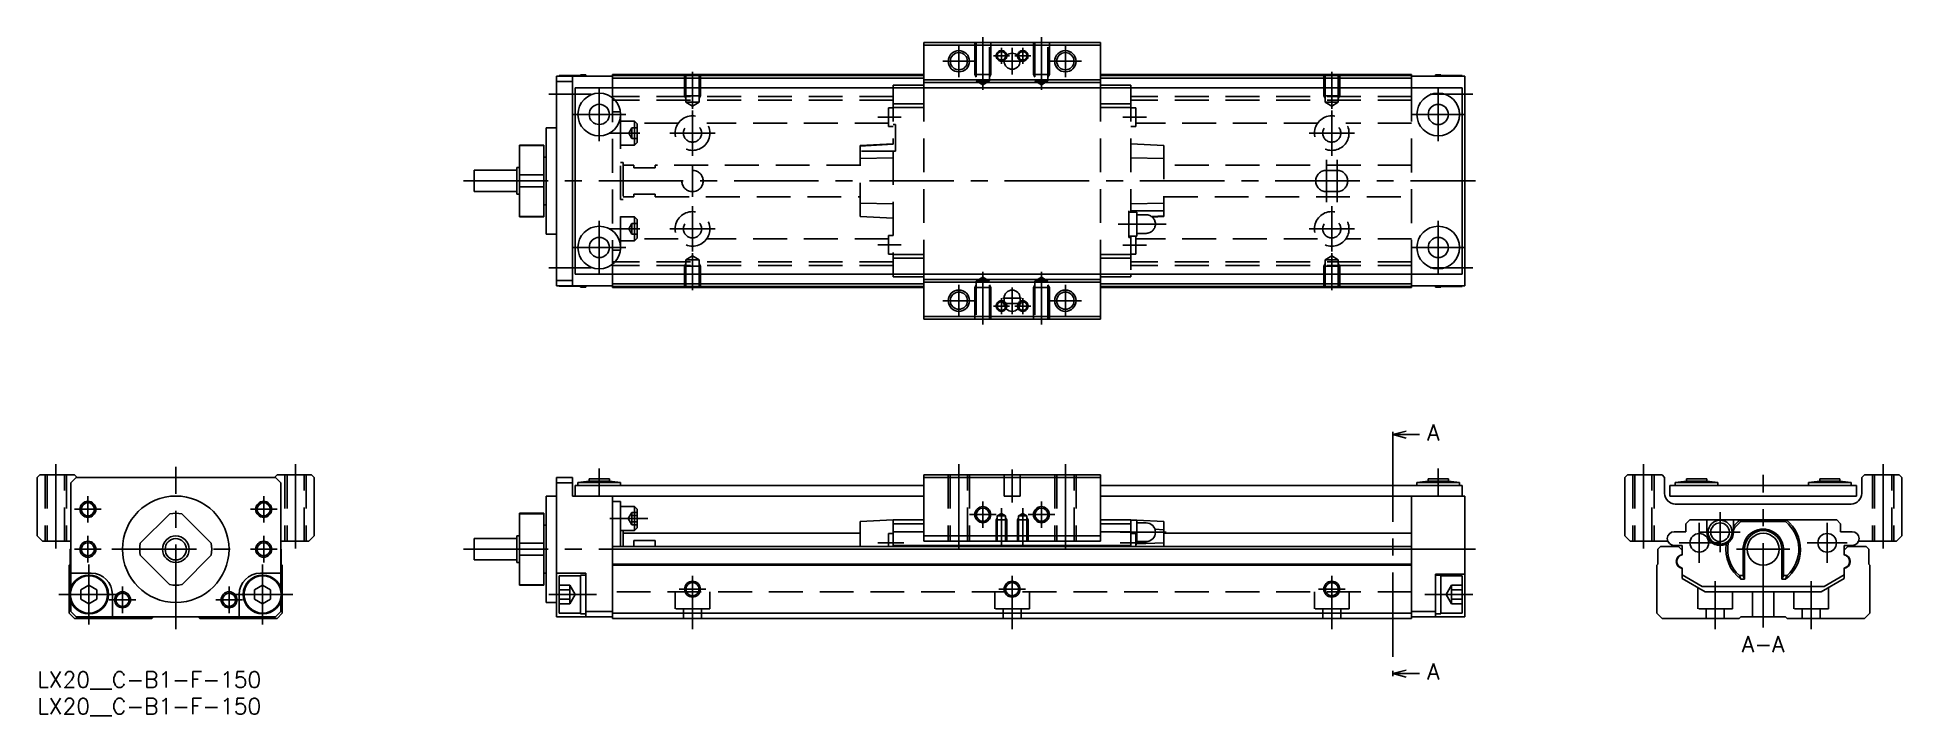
# Model space of a CAD drawing. Extents: x 0 to 350, y -8 to 119.
import ezdxf

# ---------------------------------------------------------------- set-up
doc = ezdxf.new("R2010")
doc.units = 0
doc.header["$LTSCALE"] = 0.5
doc.linetypes.add('CENTER', pattern=[50.8, 31.75, -6.35, 6.35, -6.35])
doc.linetypes.add('DASHED', pattern=[19.05, 12.7, -6.35])
doc.layers.get('0').update_dxf_attribs({"linetype": 'CONTINUOUS'})
for name, color, linetype in [('MSM_CENTER', 1, 'CENTER'), ('MSM_CONTINUOUS', 7, 'CONTINUOUS'), ('MSM_DASHED', 4, 'DASHED'), ('MSM_NARROW', 5, 'CONTINUOUS'), ('MSM_PART_NUMBER', 7, 'CONTINUOUS')]:
    doc.layers.add(name, color=color, linetype=linetype)
doc.styles.get("Standard").update_dxf_attribs({"font": 'txt.shx', "height": 1, "bigfont": 'bigfont.shx'})

# ---------------------------------------------------------------- blocks, each defined once
blk = doc.blocks.new('*U2')
at = {"layer": 'MSM_PART_NUMBER'}
blk.add_text('LX20__C-B1-F-150', height=3, dxfattribs=at).set_placement((0, -3))
blk = doc.blocks.new('*U3')
at = {"layer": 'MSM_PART_NUMBER'}
blk.add_text('LX20__C-B1-F-150', height=3, dxfattribs=at).set_placement((0, -8))

msp = doc.modelspace()

# ---------------------------------------------------------------- linework, layer by layer
for p, q in [((160.7, 110.2), (160.7, 109.7)), ((205.3, 110.2), (205.3, 109.7)), ((160.7, 74.7), (160.7, 74.2)), ((205.3, 74.7), (205.3, 74.2))]:
    msp.add_line(p, q)
at = {"layer": 'MSM_CENTER'}
for p, q in [((177.5, 119.2), (177.5, 109.29)), ((188.5, 119.2), (188.5, 109.29)), ((173, 117.7), (173, 111.7)), ((179.5, 115.7), (182.5, 115.7)), ((181, 117.2), (181, 114.2)), ((183, 112.2), (183, 117.2)), ((186.5, 115.7), (183.5, 115.7)), ((185, 117.2), (185, 114.2)), ((193, 117.7), (193, 111.7)), ((123, 112.69), (123, 105.78)), ((170, 114.7), (176, 114.7)), ((181, 114.7), (185, 114.7)), ((190, 114.7), (196, 114.7)), ((243, 112.69), (243, 105.78)), ((96, 108.5), (104, 108.5)), ((105.5, 99.7), (105.5, 109.7)), ((263, 99.69), (263, 109.69)), ((123, 96.94), (123, 105.44)), ((243, 96.94), (243, 105.44)), ((261.5, 108.49), (269.5, 108.49)), ((100.5, 104.69), (110.5, 104.69)), ((157.8, 104.2), (162.2, 104.2)), ((203.8, 104.2), (208.2, 104.2)), ((258, 104.69), (268, 104.69)), ((107.5, 101.19), (113.1, 101.19)), ((118.75, 101.19), (127.25, 101.19)), ((238.75, 101.19), (247.25, 101.19)), ((123, 89.19), (123, 95.19)), ((242, 96.19), (242, 88.19)), ((244, 96.19), (244, 88.19)), ((80, 92.2), (270, 92.2)), ((105.5, 74.7), (105.5, 84.7)), ((123, 78.94), (123, 87.44)), ((211.9, 84.1), (202.9, 84.1)), ((243, 78.94), (243, 87.44)), ((263, 74.69), (263, 84.69)), ((107.5, 83.19), (113.1, 83.19)), ((118.75, 83.19), (127.25, 83.19)), ((238.75, 83.19), (247.25, 83.19)), ((100.5, 79.69), (110.5, 79.69)), ((123, 71.69), (123, 78.6)), ((157.8, 80.2), (162.2, 80.2)), ((203.8, 80.15), (208.2, 80.15)), ((243, 71.69), (243, 78.6)), ((258, 79.69), (268, 79.69)), ((96, 75.9), (104, 75.9)), ((177.5, 65.2), (177.5, 75.11)), ((188.5, 65.2), (188.5, 75.11)), ((261.5, 75.89), (269.5, 75.89)), ((173, 66.7), (173, 72.7)), ((181, 67.2), (181, 70.2)), ((181.25, 70.2), (184.75, 70.2)), ((183, 72.2), (183, 67.2)), ((185, 67.2), (185, 70.2)), ((193, 66.7), (193, 72.7)), ((170, 69.7), (176, 69.7)), ((179.5, 68.7), (182.5, 68.7)), ((181.25, 69.2), (184.75, 69.2)), ((186.5, 68.7), (183.5, 68.7)), ((190, 69.7), (196, 69.7)), ((254.5, 44.04), (254.5, 0.13)), ((3.5, 39), (3.5, 22.5)), ((26, 8), (26, 38.5)), ((48.5, 39), (48.5, 22.5)), ((173, 39), (173, 22.5)), ((193, 39), (193, 22.5)), ((301.5, 39), (301.5, 22.5)), ((346.5, 39), (346.5, 22.5)), ((105.5, 33), (105.5, 38.2)), ((183, 38), (183, 31.8)), ((263, 33), (263, 38.2)), ((324, 8.29), (324, 36.99)), ((9.5, 28), (9.5, 33)), ((42.5, 28), (42.5, 33)), ((177.5, 27), (177.5, 32)), ((188.5, 27), (188.5, 32)), ((7, 30.5), (12, 30.5)), ((40, 30.5), (45, 30.5)), ((107.5, 28.75), (114.6, 28.75)), ((175, 29.5), (180, 29.5)), ((181, 30.7), (181, 23.5)), ((185, 30.7), (185, 23.5)), ((186, 29.5), (191, 29.5)), ((315.9, 22.45), (315.9, 29.95)), ((9.5, 20.5), (9.5, 25.5)), ((42.5, 20.5), (42.5, 25.5)), ((211.9, 26.2), (203.3, 26.2)), ((312, 20.45), (312, 27.95)), ((312.15, 26.2), (319.65, 26.2)), ((336, 20.45), (336, 27.95)), ((7, 23), (12, 23)), ((14, 23), (38, 23)), ((40, 23), (45, 23)), ((80, 23), (270, 23)), ((157.8, 24.2), (162.7, 24.2)), ((203.3, 24.2), (208.2, 24.2)), ((308.25, 24.2), (315.75, 24.2)), ((319, 23), (329, 23)), ((332.25, 24.2), (339.75, 24.2)), ((9.7, 8.85), (9.7, 20.15)), ((42.3, 8.85), (42.3, 20.15)), ((123, 8), (123, 18)), ((183, 8), (183, 18)), ((243, 8), (243, 18)), ((4.05, 14.5), (15.35, 14.5)), ((16, 11), (16, 16)), ((36, 11), (36, 16)), ((36.65, 14.5), (47.95, 14.5)), ((105, 14.5), (96, 14.5)), ((120.5, 15.5), (125.5, 15.5)), ((180.5, 15.5), (185.5, 15.5)), ((240.5, 15.5), (245.5, 15.5)), ((269.5, 14.5), (260.5, 14.5)), ((315, 8), (315, 17)), ((333, 8), (333, 17)), ((13.5, 13.5), (18.5, 13.5)), ((33.5, 13.5), (38.5, 13.5))]:
    msp.add_line(p, q, dxfattribs=at)
at = {"layer": 'MSM_CONTINUOUS'}
for p, q in [((166.4, 118.2), (199.6, 118.2)), ((166.4, 109.7), (166.4, 118.2)), ((166.4, 117.7), (199.6, 117.7)), ((199.6, 109.7), (199.6, 118.2)), ((98, 112), (98, 111.9)), ((102, 112), (98, 112)), ((102, 112.15), (102, 111.9)), ((103, 112.15), (102, 112.15)), ((103, 112.15), (103, 111.9)), ((108, 109.7), (108, 112.2)), ((166.4, 112.19), (108, 112.19)), ((258, 112.19), (199.6, 112.19)), ((258, 112.19), (258, 109.69)), ((263.5, 112.14), (262.5, 112.14)), ((262.5, 112.14), (262.5, 111.89)), ((263.5, 112.14), (263.5, 111.89)), ((108, 111.9), (97.5, 111.9)), ((97.5, 111.9), (97.5, 72.5)), ((97.5, 110.9), (100.5, 110.9)), ((100.5, 72.5), (100.5, 111.9)), ((101, 74.7), (101, 109.7)), ((267.5, 109.69), (101, 109.69)), ((166.4, 111.99), (108, 111.99)), ((166.4, 111.49), (108, 111.49)), ((166.4, 110.2), (160.7, 110.2)), ((166.4, 111.2), (199.6, 111.2)), ((166.4, 110.7), (199.6, 110.7)), ((258, 111.99), (199.6, 111.99)), ((258, 111.49), (199.6, 111.49)), ((205.3, 110.2), (199.6, 110.2)), ((268, 111.89), (258, 111.89)), ((267.5, 111.99), (263.5, 111.99)), ((267.5, 111.99), (267.5, 111.89)), ((267.5, 74.69), (267.5, 109.69)), ((268, 111.89), (268, 72.49)), ((97.5, 102.2), (95.5, 102.2)), ((95.5, 82.2), (95.5, 102.2)), ((95.1, 98.95), (90.5, 98.95)), ((90.5, 98.95), (90.5, 85.45)), ((90.5, 98.86), (95.1, 98.86)), ((95.1, 85.45), (95.1, 98.95)), ((90, 94.7), (90, 89.7)), ((90.5, 94.7), (90, 94.7)), ((95.5, 96.7), (95.1, 96.7)), ((82, 94.2), (82, 90.2)), ((90, 94.2), (82, 94.2)), ((90.5, 93.32), (95.1, 93.32)), ((90.5, 91.08), (95.1, 91.08)), ((82, 90.2), (90, 90.2)), ((90, 89.7), (90.5, 89.7)), ((95.1, 87.7), (95.5, 87.7)), ((90.5, 85.54), (95.1, 85.54)), ((90.5, 85.45), (95.1, 85.45)), ((95.5, 82.2), (97.5, 82.2)), ((97.5, 73.5), (100.5, 73.5)), ((267.5, 74.69), (101, 74.69)), ((108, 72.2), (108, 74.7)), ((160.7, 74.2), (166.4, 74.2)), ((166.4, 74.7), (166.4, 66.2)), ((166.4, 73.7), (199.6, 73.7)), ((199.6, 74.7), (199.6, 66.2)), ((199.6, 74.2), (205.3, 74.2)), ((258, 74.69), (258, 72.19)), ((108, 72.5), (97.5, 72.5)), ((98, 72.5), (98, 72.4)), ((98, 72.4), (102, 72.4)), ((102, 72.5), (102, 72.25)), ((102, 72.25), (103, 72.25)), ((103, 72.5), (103, 72.25)), ((166.4, 72.89), (108, 72.89)), ((166.4, 72.39), (108, 72.39)), ((166.4, 72.19), (108, 72.19)), ((166.4, 73.2), (199.6, 73.2)), ((181.5, 70.2), (181.5, 69.2)), ((184.5, 69.2), (184.5, 70.2)), ((258, 72.89), (199.6, 72.89)), ((258, 72.39), (199.6, 72.39)), ((258, 72.19), (199.6, 72.19)), ((268, 72.49), (258, 72.49)), ((262.5, 72.49), (262.5, 72.24)), ((262.5, 72.24), (263.5, 72.24)), ((263.5, 72.49), (263.5, 72.24)), ((263.5, 72.39), (267.5, 72.39)), ((267.5, 72.49), (267.5, 72.39)), ((166.4, 66.7), (199.6, 66.7)), ((166.4, 66.2), (199.6, 66.2)), ((254.5, 44.54), (257, 45.21)), ((254.5, 45.04), (254.5, 44.04)), ((257, 43.87), (254.5, 44.54)), ((254.5, 44.54), (259.5, 44.54)), ((0.5, 37), (0, 36.5)), ((0, 36.5), (0, 25.5)), ((7, 37), (0.5, 37)), ((6.3, 35.5), (7.3, 36.5)), ((6.3, 15.83), (6.3, 35.5)), ((7.5, 36.5), (7, 37)), ((7.3, 36.5), (44.7, 36.5)), ((45, 37), (44.5, 36.5)), ((44.7, 36.5), (45.7, 35.5)), ((51.5, 37), (45, 37)), ((45.7, 15.83), (45.7, 35.5)), ((52, 36.5), (51.5, 37)), ((52, 25.5), (52, 36.5)), ((97.5, 36.5), (97.5, 10.3)), ((97.5, 36.5), (100.5, 36.5)), ((97.5, 35.5), (100.5, 35.5)), ((100.5, 33), (100.5, 36.5)), ((166.4, 35), (101, 35)), ((101, 35), (101, 33)), ((103.6, 35.8), (101.5, 35.55)), ((109.5, 35.55), (101.5, 35.55)), ((101.5, 35.55), (101.5, 35)), ((103.6, 36.2), (103.6, 35.8)), ((107.4, 36.2), (103.6, 36.2)), ((107.4, 35.8), (103.6, 35.8)), ((107.4, 35.8), (107.4, 36.2)), ((109.5, 35.55), (107.4, 35.8)), ((109.5, 35), (109.5, 35.55)), ((166.4, 37), (199.6, 37)), ((166.4, 24.5), (166.4, 37)), ((166.4, 36.5), (199.6, 36.5)), ((199.6, 24.5), (199.6, 37)), ((267.5, 35), (199.6, 35)), ((261.1, 35.8), (259, 35.55)), ((259, 35.55), (259, 35)), ((267, 35.55), (259, 35.55)), ((261.1, 36.2), (261.1, 35.8)), ((264.9, 36.2), (261.1, 36.2)), ((264.9, 35.8), (261.1, 35.8)), ((264.9, 35.8), (264.9, 36.2)), ((267, 35.55), (264.9, 35.8)), ((267, 35), (267, 35.55)), ((267.5, 33), (267.5, 35)), ((298, 36.5), (298.5, 37)), ((298, 25.5), (298, 36.5)), ((298.5, 37), (305, 37)), ((305, 37), (305.5, 36.5)), ((305.5, 36.5), (305.5, 33.5)), ((306.5, 35), (341.5, 35)), ((306.5, 35), (306.5, 33)), ((309.6, 35.8), (307.5, 35.55)), ((315.5, 35.55), (307.5, 35.55)), ((307.5, 35.55), (307.5, 35)), ((313.4, 36.2), (309.6, 36.2)), ((309.6, 36.2), (309.6, 35.8)), ((313.4, 35.8), (309.6, 35.8)), ((313.4, 35.8), (313.4, 36.2)), ((315.5, 35.55), (313.4, 35.8)), ((315.5, 35), (315.5, 35.55)), ((334.6, 35.8), (332.5, 35.55)), ((340.5, 35.55), (332.5, 35.55)), ((332.5, 35.55), (332.5, 35)), ((338.4, 36.2), (334.6, 36.2)), ((334.6, 36.2), (334.6, 35.8)), ((338.4, 35.8), (334.6, 35.8)), ((338.4, 35.8), (338.4, 36.2)), ((340.5, 35.55), (338.4, 35.8)), ((340.5, 35), (340.5, 35.55)), ((341.5, 35), (341.5, 33)), ((342.5, 36.5), (343, 37)), ((342.5, 33.5), (342.5, 36.5)), ((343, 37), (349.5, 37)), ((349.5, 37), (350, 36.5)), ((350, 36.5), (350, 25.5)), ((97.5, 33), (95.5, 33)), ((95.5, 13), (95.5, 33)), ((166.4, 33), (100.5, 33)), ((108, 33), (108, 10)), ((109.5, 32), (108, 32)), ((109.5, 23.5), (109.5, 32)), ((268, 33), (199.6, 33)), ((258, 33), (258, 10)), ((268, 33), (268, 10.3)), ((341.5, 33), (306.5, 33)), ((307.5, 31.5), (340.5, 31.5)), ((19.34, 24.12), (24.88, 29.66)), ((27.12, 29.66), (32.66, 24.12)), ((95.1, 29.75), (90.5, 29.75)), ((90.5, 29.75), (90.5, 16.25)), ((90.5, 29.66), (95.1, 29.66)), ((95.1, 16.25), (95.1, 29.75)), ((112.1, 31), (109.5, 31)), ((112.6, 30.5), (112.1, 31)), ((112.1, 31), (112.1, 26.5)), ((112.6, 30.5), (112.6, 27)), ((154.5, 28.2), (160.7, 28.5)), ((154.5, 23.5), (154.5, 28.2)), ((160.7, 28.5), (166.4, 28.5)), ((160.7, 28.5), (160.7, 23.5)), ((199.6, 28.5), (205.3, 28.5)), ((205.3, 28.5), (206.32, 28.45)), ((205.3, 28.5), (205.3, 23.5)), ((206.4, 28.45), (205.3, 28.45)), ((206.4, 28.45), (211.5, 28.2)), ((206.4, 23.95), (206.4, 28.45)), ((211.5, 28.2), (211.5, 23.5)), ((310.21, 28.5), (309.5, 27.79)), ((337.79, 28.5), (310.21, 28.5)), ((313.4, 26.2), (313.4, 28.5)), ((318.4, 28.5), (318.4, 26.2)), ((319.67, 28.5), (319.81, 28.2)), ((328.19, 28.2), (319.81, 28.2)), ((328.19, 28.2), (328.33, 28.5)), ((338.5, 27.79), (337.79, 28.5)), ((0, 25.5), (1, 24.5)), ((1, 24.5), (6.3, 24.5)), ((45.7, 24.5), (51, 24.5)), ((51, 24.5), (52, 25.5)), ((90, 25), (82, 25)), ((82, 25), (82, 21)), ((90.5, 25.5), (90, 25.5)), ((90, 25.5), (90, 20.5)), ((95.5, 27.5), (95.1, 27.5)), ((109.5, 26.5), (112.1, 26.5)), ((110, 26.5), (110, 23.5)), ((154.5, 26), (110, 26)), ((112, 24.66), (116, 24.66)), ((112, 24.66), (112, 23.5)), ((112.1, 26.5), (112.6, 27)), ((116, 24.66), (116, 23.5)), ((160.7, 25.95), (159.8, 25.95)), ((159.8, 25.95), (159.8, 23.5)), ((160.7, 27.79), (166.4, 27.79)), ((160.7, 26.3), (166.4, 26.3)), ((166.4, 25.5), (199.6, 25.5)), ((166.4, 24.5), (199.6, 24.5)), ((199.6, 27.79), (205.3, 27.79)), ((199.6, 26.3), (205.3, 26.3)), ((206.2, 25.95), (205.3, 25.95)), ((206.2, 25.95), (206.2, 23.5)), ((208.15, 27.95), (206.4, 27.95)), ((211.5, 26.63), (209.8, 26.79)), ((258, 26), (211.5, 26)), ((299, 24.5), (298, 25.5)), ((306.1, 24.5), (299, 24.5)), ((309.5, 26.3), (307.3, 26.3)), ((309.5, 27.79), (309.5, 26.3)), ((338.5, 26.3), (338.5, 27.79)), ((340.7, 26.3), (338.5, 26.3)), ((349, 24.5), (341.9, 24.5)), ((350, 25.5), (349, 24.5)), ((6.2, 23), (6.3, 23.1)), ((6.2, 20.2), (6.2, 23)), ((24.88, 16.34), (19.34, 21.88)), ((32.66, 21.88), (27.12, 16.34)), ((45.7, 23.1), (45.8, 23)), ((45.8, 23), (45.8, 20.2)), ((82, 21), (90, 21)), ((90.5, 24.12), (95.1, 24.12)), ((90.5, 21.88), (95.1, 21.88)), ((258, 23.5), (108, 23.5)), ((258, 23), (108, 23)), ((160.7, 23.7), (205.3, 23.7)), ((206.2, 23.95), (206.4, 23.95)), ((206.4, 24.45), (208.15, 24.45)), ((206.4, 24.03), (211.5, 24.23)), ((304.2, 23), (304.7, 23.5)), ((304.2, 20.2), (304.2, 23)), ((304.7, 23.5), (308.1, 23.5)), ((307.3, 23.7), (308.8, 23.7)), ((308.1, 23.5), (308.8, 22.8)), ((308.8, 23.7), (308.8, 21.96)), ((320.21, 22.68), (320.21, 18.04)), ((320.5, 23), (320.5, 17.38)), ((327.5, 23), (327.5, 17.38)), ((327.79, 18.04), (327.79, 22.68)), ((339.2, 23.7), (340.7, 23.7)), ((339.2, 21.96), (339.2, 23.7)), ((339.2, 22.8), (339.9, 23.5)), ((339.9, 23.5), (343.3, 23.5)), ((343.3, 23.5), (343.8, 23)), ((343.8, 23), (343.8, 20.2)), ((6, 20), (6.2, 20.2)), ((6, 11), (6, 20)), ((6.3, 18.5), (10.1, 18.5)), ((41.9, 18.5), (45.7, 18.5)), ((45.8, 20.2), (46, 20)), ((46, 20), (46, 11)), ((90, 20.5), (90.5, 20.5)), ((95.1, 18.5), (95.5, 18.5)), ((97.5, 18.5), (103, 18.5)), ((102, 18), (98, 18)), ((98, 18), (98, 11)), ((103, 18.15), (102, 18.15)), ((102, 18.15), (102, 10.85)), ((103, 10.3), (103, 18.5)), ((258, 20.2), (108, 20.2)), ((258, 20), (108, 20)), ((268, 18.3), (262.5, 18.3)), ((262.5, 18.3), (262.5, 10.3)), ((263.5, 18.15), (262.5, 18.15)), ((263.5, 18.15), (263.5, 10.85)), ((267.5, 18), (263.5, 18)), ((267.5, 18), (267.5, 11)), ((304, 20), (304.2, 20.2)), ((304, 11), (304, 20)), ((308.8, 19.44), (308.8, 17.5)), ((308.8, 18.16), (312.54, 16)), ((308.8, 17.5), (313.13, 15)), ((320.21, 18.04), (319.53, 18.04)), ((320.21, 18.04), (320.5, 17.38)), ((327.5, 17.38), (327.79, 18.04)), ((328.47, 18.04), (327.79, 18.04)), ((334.87, 15), (339.2, 17.5)), ((335.46, 16), (339.2, 18.16)), ((339.2, 17.5), (339.2, 19.44)), ((343.8, 20.2), (344, 20)), ((344, 20), (344, 11)), ((9.7, 16.23), (8.2, 15.37)), ((8.2, 15.37), (8.2, 13.63)), ((11.2, 15.37), (9.7, 16.23)), ((11.2, 13.63), (11.2, 15.37)), ((14.1, 14.5), (14.1, 10.3)), ((37.9, 10.3), (37.9, 14.5)), ((42.3, 16.23), (40.8, 15.37)), ((40.8, 15.37), (40.8, 13.63)), ((43.8, 15.37), (42.3, 16.23)), ((43.8, 13.63), (43.8, 15.37)), ((90.5, 16.34), (95.1, 16.34)), ((90.5, 16.25), (95.1, 16.25)), ((312.54, 16), (335.46, 16)), ((313.13, 15), (334.87, 15)), ((320.5, 17.38), (319.83, 17.38)), ((328.17, 17.38), (327.5, 17.38)), ((7, 10), (6, 11)), ((6.3, 11.3), (6.3, 13.17)), ((6.3, 11.3), (7.3, 10.3)), ((8.2, 13.63), (9.7, 12.77)), ((9.7, 12.77), (11.2, 13.63)), ((40.8, 13.63), (42.3, 12.77)), ((42.3, 12.77), (43.8, 13.63)), ((44.7, 10.3), (45.7, 11.3)), ((46, 11), (45, 10)), ((45.7, 11.3), (45.7, 13.17)), ((95.5, 13), (97.5, 13)), ((98, 11), (102, 11)), ((102, 10.85), (103, 10.85)), ((103, 11.3), (108, 11.3)), ((258, 11), (108, 11)), ((262.5, 11.3), (258, 11.3)), ((262.5, 10.85), (263.5, 10.85)), ((263.5, 11), (267.5, 11)), ((305, 10), (304, 11)), ((344, 11), (343, 10)), ((21.5, 10), (7, 10)), ((44.7, 10.3), (7.3, 10.3)), ((21.8, 10.3), (21.5, 10)), ((30.5, 10), (30.2, 10.3)), ((45, 10), (30.5, 10)), ((97.5, 10.3), (108, 10.3)), ((258, 10), (108, 10)), ((268, 10.3), (258, 10.3)), ((319.5, 10), (305, 10)), ((319.8, 10.3), (319.5, 10)), ((328.2, 10.3), (319.8, 10.3)), ((328.5, 10), (328.2, 10.3)), ((343, 10), (328.5, 10)), ((254.5, -0.37), (257, 0.3)), ((254.5, 0.13), (254.5, -0.87)), ((257, -1.04), (254.5, -0.37)), ((254.5, -0.37), (259.5, -0.37))]:
    msp.add_line(p, q, dxfattribs=at)
for centre, radius in [((173, 114.7), 1.62), ((183, 114.7), 1.5), ((193, 114.7), 1.62), ((105.5, 104.69), 4), ((263, 104.69), 4), ((105.5, 104.7), 1.9), ((263, 104.69), 1.9), ((105.5, 79.69), 4), ((105.5, 79.7), 1.9), ((263, 79.69), 4), ((263, 79.69), 1.9), ((173, 69.7), 1.62), ((193, 69.7), 1.62), ((9.5, 30.5), 1.23), ((26, 23), 10), ((42.5, 30.5), 1.23), ((177.5, 29.5), 1.23), ((188.5, 29.5), 1.23), ((315.9, 26.2), 2.25), ((26, 23), 2.5), ((26, 23), 2), ((312, 24.2), 1.75), ((315.9, 26.2), 1.75), ((324, 23), 3), ((336, 24.2), 1.75), ((9.5, 23), 1.23), ((42.5, 23), 1.23), ((9.7, 14.5), 3.65), ((9.7, 14.5), 3.5), ((42.3, 14.5), 3.65), ((42.3, 14.5), 3.5), ((16, 13.5), 1.23), ((36, 13.5), 1.23), ((123, 15.5), 1.23), ((183, 15.5), 1.23), ((243, 15.5), 1.23)]:
    msp.add_circle(centre, radius, dxfattribs=at)
for centre, radius, start, end in [((183, 70.2), 1.5, 0, 180), ((183, 69.2), 1.5, 180, 0), ((307.5, 33.5), 2, 180, 270), ((340.5, 33.5), 2, 270, 0), ((26, 23), 6.75, 80.4309, 99.5691), ((324, 23), 7, 128.2132, 143.1301), ((324, 23), 6.68, 128.8735, 147.0286), ((324, 23), 7, 306.5962, 51.7868), ((324, 23), 6.68, 312.0402, 51.1265), ((208.15, 26.2), 1.75, 270, 90), ((307.3, 25), 1.3, 90, 270), ((315.9, 26.2), 2.5, 180, 0), ((324, 23), 3.8, 355.1074, 184.8926), ((324, 23), 3.5, 0, 180), ((340.7, 25), 1.3, 270, 90), ((26, 23), 6.75, 170.4309, 189.5691), ((26, 23), 6.75, 350.4309, 9.5691), ((309, 20.7), 1.32, 98.7147, 261.2853), ((309.1, 20.7), 1.3, 103.3424, 256.6576), ((324, 23), 7, 171.8617, 233.4038), ((324, 23), 6.68, 169.3812, 227.9598), ((339, 20.7), 1.32, 278.7147, 81.2853), ((338.9, 20.7), 1.3, 283.3424, 76.6576), ((10.1, 14.5), 4, 0, 90), ((41.9, 14.5), 4, 90, 180), ((325.07, 20.13), 5.92, 200.6125, 207.6426), ((317.81, 22.42), 11.52, 334.0671, 337.6778), ((26, 23), 6.75, 260.4309, 279.5691)]:
    msp.add_arc(centre, radius, start, end, dxfattribs=at)
at = {"layer": 'MSM_DASHED'}
for p, q in [((176, 118.2), (176, 112.2)), ((176.27, 118.2), (176.27, 111)), ((178.73, 111), (178.73, 118.2)), ((179, 118.2), (179, 112.2)), ((187, 118.2), (187, 112.2)), ((187.27, 118.2), (187.27, 111)), ((189.73, 111), (189.73, 118.2)), ((190, 118.2), (190, 112.2)), ((121.5, 112.19), (121.5, 108.19)), ((121.77, 106.99), (121.77, 112.19)), ((124.23, 112.19), (124.23, 106.99)), ((124.5, 112.19), (124.5, 108.19)), ((179, 112.2), (176, 112.2)), ((176, 112.2), (176.27, 111.73)), ((179, 112.2), (178.73, 111.73)), ((190, 112.2), (187, 112.2)), ((187, 112.2), (187.27, 111.73)), ((190, 112.2), (189.73, 111.73)), ((241.5, 112.19), (241.5, 108.19)), ((241.77, 106.99), (241.77, 112.19)), ((244.23, 112.19), (244.23, 106.99)), ((244.5, 112.19), (244.5, 108.19)), ((108, 74.7), (108, 109.7)), ((160.7, 109.7), (160.7, 99.13)), ((166.4, 109.7), (166.4, 74.7)), ((176.27, 111), (177.5, 110.29)), ((178.73, 111), (176.27, 111)), ((177.5, 110.29), (178.73, 111)), ((187.27, 111), (188.5, 110.29)), ((189.73, 111), (187.27, 111)), ((188.5, 110.29), (189.73, 111)), ((199.6, 109.7), (199.6, 74.7)), ((205.3, 109.7), (205.3, 86.6)), ((258, 109.69), (258, 74.69)), ((160.7, 108.09), (108, 108.09)), ((160.7, 107.39), (108, 107.39)), ((109.5, 105.19), (108, 105.19)), ((109.5, 79.19), (109.5, 105.19)), ((124.5, 108.19), (121.5, 108.19)), ((121.5, 108.19), (121.77, 107.72)), ((124.23, 106.99), (121.77, 106.99)), ((123, 106.28), (121.77, 106.99)), ((124.23, 106.99), (123, 106.28)), ((124.5, 108.19), (124.23, 107.72)), ((159.8, 105.95), (159.8, 102.45)), ((160.7, 105.95), (159.8, 105.95)), ((160.7, 106.7), (166.4, 106.7)), ((160.7, 105.99), (166.4, 105.99)), ((199.6, 106.7), (205.3, 106.7)), ((199.6, 105.99), (205.3, 105.99)), ((258, 108.09), (205.3, 108.09)), ((258, 107.39), (205.3, 107.39)), ((206.2, 105.95), (205.3, 105.95)), ((206.2, 105.95), (206.2, 102.45)), ((241.5, 108.19), (241.77, 107.72)), ((244.5, 108.19), (241.5, 108.19)), ((244.23, 106.99), (241.77, 106.99)), ((243, 106.28), (241.77, 106.99)), ((244.23, 106.99), (243, 106.28)), ((244.5, 108.19), (244.23, 107.72)), ((112.1, 103.44), (109.5, 103.44)), ((111.6, 102.19), (111.02, 101.19)), ((111.6, 102.19), (111.6, 100.19)), ((111.6, 102.19), (112.6, 102.19)), ((112.1, 103.44), (112.1, 98.94)), ((112.6, 102.94), (112.1, 103.44)), ((120.34, 103.06), (112.48, 103.06)), ((112.6, 102.94), (112.6, 99.44)), ((159.8, 103.06), (125.66, 103.06)), ((159.8, 102.45), (160.7, 102.45)), ((161.1, 102.8), (160.7, 102.8)), ((161.1, 102.8), (161.1, 97.8)), ((205.3, 102.45), (206.2, 102.45)), ((240.34, 103.06), (206.2, 103.06)), ((258, 103.06), (245.66, 103.06)), ((109.5, 98.94), (112.1, 98.94)), ((111.6, 100.19), (111.02, 101.19)), ((111.6, 101.19), (112.6, 101.19)), ((111.6, 100.19), (112.6, 100.19)), ((112.1, 98.94), (112.6, 99.44)), ((160.7, 99.2), (154.5, 98.88)), ((160.7, 99.13), (154.5, 98.76)), ((154.5, 85.52), (154.5, 98.88)), ((211.5, 98.88), (205.3, 99.2)), ((211.5, 98.88), (211.5, 85.52)), ((110, 95.69), (109.5, 95.69)), ((110, 95.69), (110, 88.69)), ((112, 95.19), (110, 95.19)), ((112, 95.19), (112, 94.69)), ((116, 94.69), (112, 94.69)), ((116, 95.19), (116, 94.69)), ((154.5, 95.19), (116, 95.19)), ((161.1, 97.8), (154.5, 97.8)), ((160.7, 96.53), (154.5, 96.39)), ((160.7, 97.8), (160.7, 74.7)), ((211.5, 96.39), (205.3, 96.53)), ((258, 95.19), (211.5, 95.19)), ((244, 94.19), (242, 94.19)), ((109.5, 88.69), (110, 88.69)), ((110, 89.19), (112, 89.19)), ((112, 89.69), (116, 89.69)), ((112, 89.69), (112, 89.19)), ((116, 89.69), (116, 89.19)), ((116, 89.19), (154.5, 89.19)), ((154.5, 88.01), (160.7, 87.87)), ((205.3, 87.87), (211.5, 88.01)), ((211.5, 89.19), (258, 89.19)), ((242, 90.19), (244, 90.19)), ((112.1, 85.44), (109.5, 85.44)), ((111.6, 84.19), (111.02, 83.19)), ((111.6, 84.19), (112.6, 84.19)), ((111.6, 84.19), (111.6, 82.19)), ((112.6, 84.94), (112.1, 85.44)), ((112.1, 85.44), (112.1, 80.94)), ((112.6, 84.94), (112.6, 81.44)), ((154.5, 85.52), (160.7, 85.2)), ((211.5, 86.6), (204.9, 86.6)), ((204.9, 86.6), (204.9, 81.6)), ((206.4, 86.35), (204.9, 86.35)), ((206.4, 81.85), (206.4, 86.35)), ((208.15, 85.85), (206.4, 85.85)), ((209.2, 85.5), (211.5, 85.64)), ((209.31, 85.41), (211.5, 85.52)), ((109.5, 80.94), (112.1, 80.94)), ((111.6, 82.19), (111.02, 83.19)), ((111.6, 83.19), (112.6, 83.19)), ((111.6, 82.19), (112.6, 82.19)), ((112.1, 80.94), (112.6, 81.44)), ((120.34, 81.32), (112.48, 81.32)), ((159.8, 81.32), (125.66, 81.32)), ((159.8, 81.95), (159.8, 78.45)), ((160.7, 81.95), (159.8, 81.95)), ((204.9, 81.85), (206.4, 81.85)), ((205.3, 81.6), (204.9, 81.6)), ((205.3, 81.85), (205.3, 74.7)), ((206.2, 81.85), (206.2, 78.45)), ((240.34, 81.32), (206.2, 81.32)), ((206.4, 82.35), (208.15, 82.35)), ((258, 81.32), (245.66, 81.32)), ((109.5, 79.19), (108, 79.19)), ((123, 78.1), (121.77, 77.39)), ((121.77, 77.39), (121.77, 72.19)), ((124.23, 77.39), (121.77, 77.39)), ((124.23, 77.39), (123, 78.1)), ((124.23, 72.19), (124.23, 77.39)), ((159.8, 78.45), (160.7, 78.45)), ((160.7, 78.41), (166.4, 78.41)), ((160.7, 77.7), (166.4, 77.7)), ((199.6, 78.41), (205.3, 78.41)), ((199.6, 77.7), (205.3, 77.7)), ((205.3, 78.45), (206.2, 78.45)), ((243, 78.1), (241.77, 77.39)), ((244.23, 77.39), (241.77, 77.39)), ((241.77, 77.39), (241.77, 72.19)), ((244.23, 77.39), (243, 78.1)), ((244.23, 72.19), (244.23, 77.39)), ((160.7, 76.99), (108, 76.99)), ((160.7, 76.29), (108, 76.29)), ((121.5, 76.19), (121.77, 76.66)), ((124.5, 76.19), (121.5, 76.19)), ((121.5, 72.19), (121.5, 76.19)), ((124.5, 76.19), (124.23, 76.66)), ((124.5, 72.19), (124.5, 76.19)), ((177.5, 74.11), (176.27, 73.4)), ((178.73, 73.4), (177.5, 74.11)), ((188.5, 74.11), (187.27, 73.4)), ((189.73, 73.4), (188.5, 74.11)), ((258, 76.99), (205.3, 76.99)), ((258, 76.29), (205.3, 76.29)), ((241.5, 76.19), (241.77, 76.66)), ((244.5, 76.19), (241.5, 76.19)), ((241.5, 72.19), (241.5, 76.19)), ((244.5, 76.19), (244.23, 76.66)), ((244.5, 72.19), (244.5, 76.19)), ((176, 72.2), (176.27, 72.67)), ((179, 72.2), (176, 72.2)), ((176, 66.2), (176, 72.2)), ((178.73, 73.4), (176.27, 73.4)), ((176.27, 73.4), (176.27, 66.2)), ((178.73, 66.2), (178.73, 73.4)), ((179, 72.2), (178.73, 72.67)), ((179, 66.2), (179, 72.2)), ((187, 72.2), (187.27, 72.67)), ((190, 72.2), (187, 72.2)), ((187, 66.2), (187, 72.2)), ((189.73, 73.4), (187.27, 73.4)), ((187.27, 73.4), (187.27, 66.2)), ((189.73, 66.2), (189.73, 73.4)), ((190, 72.2), (189.73, 72.67)), ((190, 66.2), (190, 72.2)), ((1.5, 37), (1.5, 24.5)), ((1.88, 37), (1.88, 24.5)), ((5.12, 24.5), (5.12, 37)), ((5.5, 37), (5.5, 24.5)), ((46.5, 37), (46.5, 24.5)), ((46.88, 37), (46.88, 24.5)), ((50.12, 24.5), (50.12, 37)), ((50.5, 37), (50.5, 24.5)), ((171, 37), (171, 24.5)), ((171.38, 37), (171.38, 24.5)), ((174.62, 24.5), (174.62, 37)), ((175, 37), (175, 24.5)), ((181.5, 33), (181.5, 37)), ((184.5, 33), (184.5, 37)), ((191, 37), (191, 24.5)), ((191.38, 37), (191.38, 24.5)), ((194.62, 24.5), (194.62, 37)), ((195, 37), (195, 24.5)), ((299.5, 37), (299.5, 24.5)), ((299.88, 37), (299.88, 24.5)), ((303.12, 24.5), (303.12, 37)), ((303.5, 37), (303.5, 24.5)), ((344.5, 37), (344.5, 24.5)), ((344.88, 37), (344.88, 24.5)), ((348.12, 24.5), (348.12, 37)), ((348.5, 37), (348.5, 24.5)), ((181.5, 33), (184.5, 33)), ((111.6, 29.9), (110.93, 28.75)), ((111.6, 27.6), (110.93, 28.75)), ((111.6, 29.9), (111.6, 27.6)), ((111.6, 29.9), (112.6, 29.9)), ((111.6, 29.33), (112.6, 29.33)), ((111.6, 28.17), (112.6, 28.17)), ((180, 28.5), (180.22, 28.87)), ((180, 24.5), (180, 28.5)), ((180, 28.5), (182, 28.5)), ((181, 29.7), (180.22, 29.25)), ((180.22, 29.25), (180.22, 24.5)), ((181.78, 29.25), (180.22, 29.25)), ((181.78, 29.25), (181, 29.7)), ((181.78, 24.5), (181.78, 29.25)), ((182, 28.5), (181.78, 28.87)), ((182, 24.5), (182, 28.5)), ((184, 28.5), (184.22, 28.87)), ((184, 24.5), (184, 28.5)), ((184, 28.5), (186, 28.5)), ((185, 29.7), (184.22, 29.25)), ((184.22, 29.25), (184.22, 24.5)), ((185.78, 29.25), (184.22, 29.25)), ((185.78, 29.25), (185, 29.7)), ((185.78, 24.5), (185.78, 29.25)), ((186, 28.5), (185.78, 28.87)), ((186, 24.5), (186, 28.5)), ((111.6, 27.6), (112.6, 27.6)), ((100, 16.23), (98, 16.23)), ((100, 15.37), (98, 15.37)), ((100, 12.77), (100, 16.23)), ((100, 16.23), (101, 14.5)), ((100, 12.77), (101, 14.5)), ((258, 15), (108, 15)), ((119.75, 15), (119.75, 11.8)), ((126.25, 11.8), (126.25, 15)), ((179.75, 15), (179.75, 11.8)), ((186.25, 11.8), (186.25, 15)), ((239.75, 15), (239.75, 11.8)), ((246.25, 11.8), (246.25, 15)), ((265.5, 16.23), (264.5, 14.5)), ((265.5, 12.77), (264.5, 14.5)), ((265.5, 16.23), (265.5, 12.77)), ((265.5, 16.23), (267.5, 16.23)), ((265.5, 15.37), (267.5, 15.37)), ((311.75, 15.8), (311.75, 11.8)), ((318.25, 11.8), (318.25, 15)), ((322, 15), (322, 10.3)), ((326, 15), (326, 10.3)), ((329.75, 15), (329.75, 11.8)), ((336.25, 11.8), (336.25, 15.8)), ((100, 13.63), (98, 13.63)), ((100, 12.77), (98, 12.77)), ((126.25, 11.8), (119.75, 11.8)), ((121.3, 11.8), (121.3, 10)), ((124.7, 10), (124.7, 11.8)), ((186.25, 11.8), (179.75, 11.8)), ((181.3, 11.8), (181.3, 10)), ((184.7, 10), (184.7, 11.8)), ((246.25, 11.8), (239.75, 11.8)), ((241.3, 11.8), (241.3, 10)), ((244.7, 10), (244.7, 11.8)), ((265.5, 13.63), (267.5, 13.63)), ((265.5, 12.77), (267.5, 12.77)), ((318.25, 11.8), (311.75, 11.8)), ((313.3, 11.8), (313.3, 10)), ((316.7, 10), (316.7, 11.8)), ((336.25, 11.8), (329.75, 11.8)), ((331.3, 11.8), (331.3, 10)), ((334.7, 10), (334.7, 11.8))]:
    msp.add_line(p, q, dxfattribs=at)
for centre, radius in [((181, 115.7), 1), ((181, 115.7), 0.784), ((185, 115.7), 1), ((185, 115.7), 0.784), ((123, 101.19), 3.25), ((123, 101.19), 1.7), ((243, 101.19), 3.25), ((243, 101.19), 1.7), ((123, 92.19), 2), ((123, 83.19), 3.25), ((123, 83.19), 1.7), ((243, 83.19), 3.25), ((243, 83.19), 1.7), ((181, 68.7), 1), ((181, 68.7), 0.784), ((185, 68.7), 1), ((185, 68.7), 0.784)]:
    msp.add_circle(centre, radius, dxfattribs=at)
for centre, radius, start, end in [((242, 92.19), 2, 90, 270), ((244, 92.19), 2, 270, 90), ((208.15, 84.1), 1.75, 270, 90)]:
    msp.add_arc(centre, radius, start, end, dxfattribs=at)
at = {"layer": 'MSM_NARROW'}
for centre, radius in [((173, 114.7), 2), ((193, 114.7), 2), ((173, 69.7), 2), ((193, 69.7), 2), ((9.5, 30.5), 1.5), ((42.5, 30.5), 1.5), ((177.5, 29.5), 1.5), ((188.5, 29.5), 1.5), ((9.5, 23), 1.5), ((42.5, 23), 1.5), ((16, 13.5), 1.5), ((36, 13.5), 1.5), ((123, 15.5), 1.5), ((183, 15.5), 1.5), ((243, 15.5), 1.5)]:
    msp.add_circle(centre, radius, dxfattribs=at)

# ---------------------------------------------------------------- block references
at = {"layer": 'MSM_CONTINUOUS'}
for name in ['*U2', '*U3']:
    msp.add_blockref(name, (0, 0), dxfattribs=at)

# ---------------------------------------------------------------- texts
at = {"layer": 'MSM_PART_NUMBER'}
for s, p in [('A', (260.92, 43.41)), ('A-A', (320.01, 3.65)), ('A', (260.92, -1.5))]:
    msp.add_text(s, height=3, dxfattribs=at).set_placement(p)

doc.saveas('drawing.dxf')
